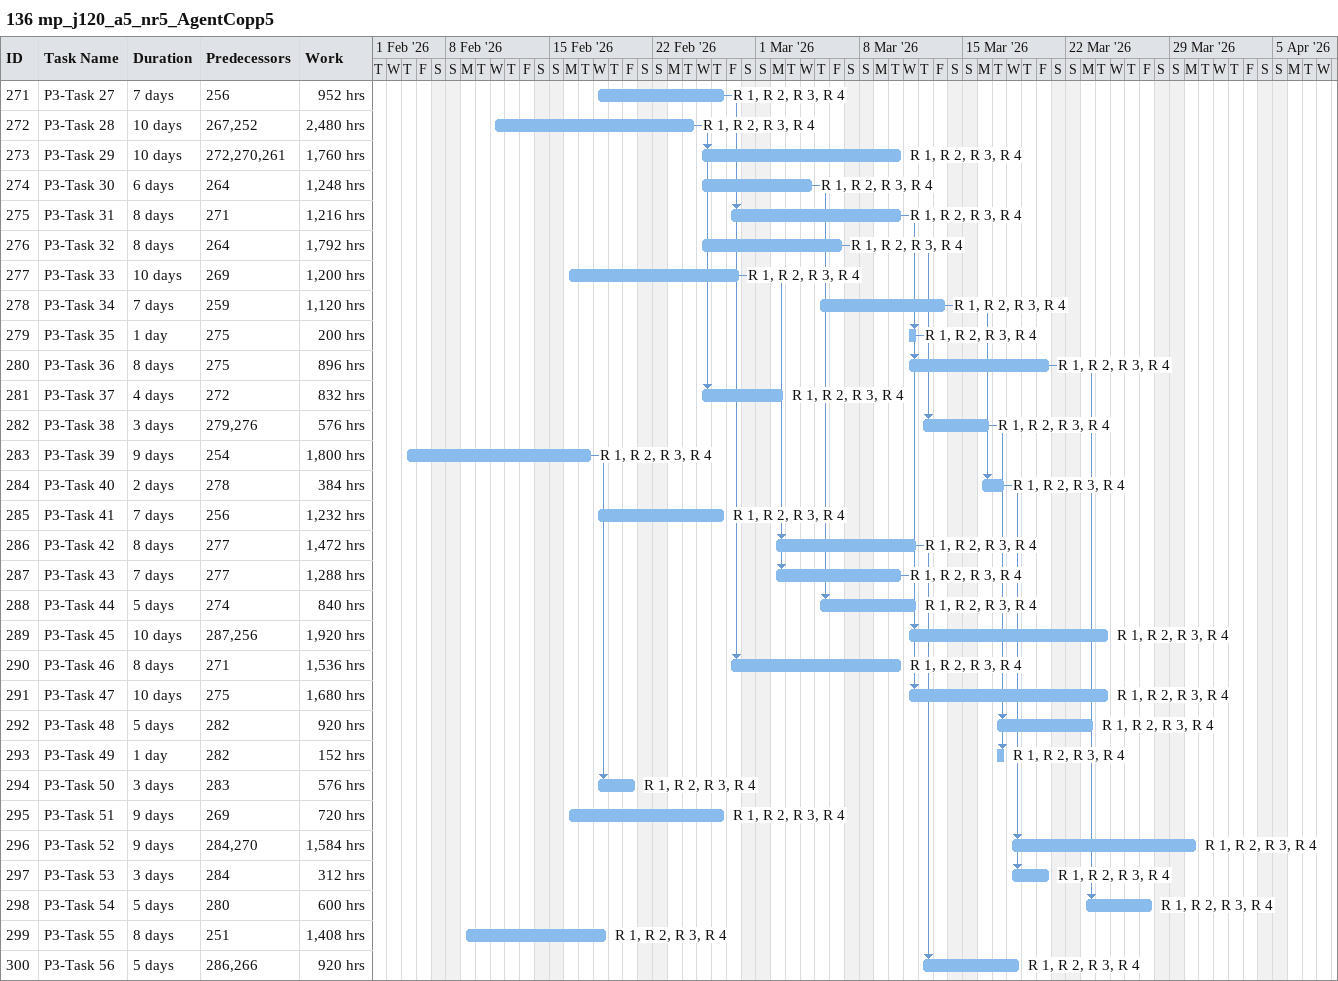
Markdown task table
136 mp_j120_a5_nr5_AgentCopp5

| ID | Task | Duration | Start | Finish | Predecessors | Resources | Work (h) |
|---|---|---|---|---|---|---|---|
| 271 | P3-Task 27 | 7d | 2026-02-18 | 2026-02-26 | 256 | R 1, R 2, R 3, R 4 | 952 |
| 272 | P3-Task 28 | 10d | 2026-02-11 | 2026-02-24 | 267, 252 | R 1, R 2, R 3, R 4 | 2480 |
| 273 | P3-Task 29 | 10d | 2026-02-25 | 2026-03-10 | 272, 270, 261 | R 1, R 2, R 3, R 4 | 1760 |
| 274 | P3-Task 30 | 6d | 2026-02-25 | 2026-03-04 | 264 | R 1, R 2, R 3, R 4 | 1248 |
| 275 | P3-Task 31 | 8d | 2026-02-27 | 2026-03-10 | 271 | R 1, R 2, R 3, R 4 | 1216 |
| 276 | P3-Task 32 | 8d | 2026-02-25 | 2026-03-06 | 264 | R 1, R 2, R 3, R 4 | 1792 |
| 277 | P3-Task 33 | 10d | 2026-02-16 | 2026-02-27 | 269 | R 1, R 2, R 3, R 4 | 1200 |
| 278 | P3-Task 34 | 7d | 2026-03-05 | 2026-03-13 | 259 | R 1, R 2, R 3, R 4 | 1120 |
| 279 | P3-Task 35 | 1d | 2026-03-11 | 2026-03-11 | 275 | R 1, R 2, R 3, R 4 | 200 |
| 280 | P3-Task 36 | 8d | 2026-03-11 | 2026-03-20 | 275 | R 1, R 2, R 3, R 4 | 896 |
| 281 | P3-Task 37 | 4d | 2026-02-25 | 2026-03-02 | 272 | R 1, R 2, R 3, R 4 | 832 |
| 282 | P3-Task 38 | 3d | 2026-03-12 | 2026-03-16 | 279, 276 | R 1, R 2, R 3, R 4 | 576 |
| 283 | P3-Task 39 | 9d | 2026-02-05 | 2026-02-17 | 254 | R 1, R 2, R 3, R 4 | 1800 |
| 284 | P3-Task 40 | 2d | 2026-03-16 | 2026-03-17 | 278 | R 1, R 2, R 3, R 4 | 384 |
| 285 | P3-Task 41 | 7d | 2026-02-18 | 2026-02-26 | 256 | R 1, R 2, R 3, R 4 | 1232 |
| 286 | P3-Task 42 | 8d | 2026-03-02 | 2026-03-11 | 277 | R 1, R 2, R 3, R 4 | 1472 |
| 287 | P3-Task 43 | 7d | 2026-03-02 | 2026-03-10 | 277 | R 1, R 2, R 3, R 4 | 1288 |
| 288 | P3-Task 44 | 5d | 2026-03-05 | 2026-03-11 | 274 | R 1, R 2, R 3, R 4 | 840 |
| 289 | P3-Task 45 | 10d | 2026-03-11 | 2026-03-24 | 287, 256 | R 1, R 2, R 3, R 4 | 1920 |
| 290 | P3-Task 46 | 8d | 2026-02-27 | 2026-03-10 | 271 | R 1, R 2, R 3, R 4 | 1536 |
| 291 | P3-Task 47 | 10d | 2026-03-11 | 2026-03-24 | 275 | R 1, R 2, R 3, R 4 | 1680 |
| 292 | P3-Task 48 | 5d | 2026-03-17 | 2026-03-23 | 282 | R 1, R 2, R 3, R 4 | 920 |
| 293 | P3-Task 49 | 1d | 2026-03-17 | 2026-03-17 | 282 | R 1, R 2, R 3, R 4 | 152 |
| 294 | P3-Task 50 | 3d | 2026-02-18 | 2026-02-20 | 283 | R 1, R 2, R 3, R 4 | 576 |
| 295 | P3-Task 51 | 9d | 2026-02-16 | 2026-02-26 | 269 | R 1, R 2, R 3, R 4 | 720 |
| 296 | P3-Task 52 | 9d | 2026-03-18 | 2026-03-30 | 284, 270 | R 1, R 2, R 3, R 4 | 1584 |
| 297 | P3-Task 53 | 3d | 2026-03-18 | 2026-03-20 | 284 | R 1, R 2, R 3, R 4 | 312 |
| 298 | P3-Task 54 | 5d | 2026-03-23 | 2026-03-27 | 280 | R 1, R 2, R 3, R 4 | 600 |
| 299 | P3-Task 55 | 8d | 2026-02-09 | 2026-02-18 | 251 | R 1, R 2, R 3, R 4 | 1408 |
| 300 | P3-Task 56 | 5d | 2026-03-12 | 2026-03-18 | 286, 266 | R 1, R 2, R 3, R 4 | 920 |
